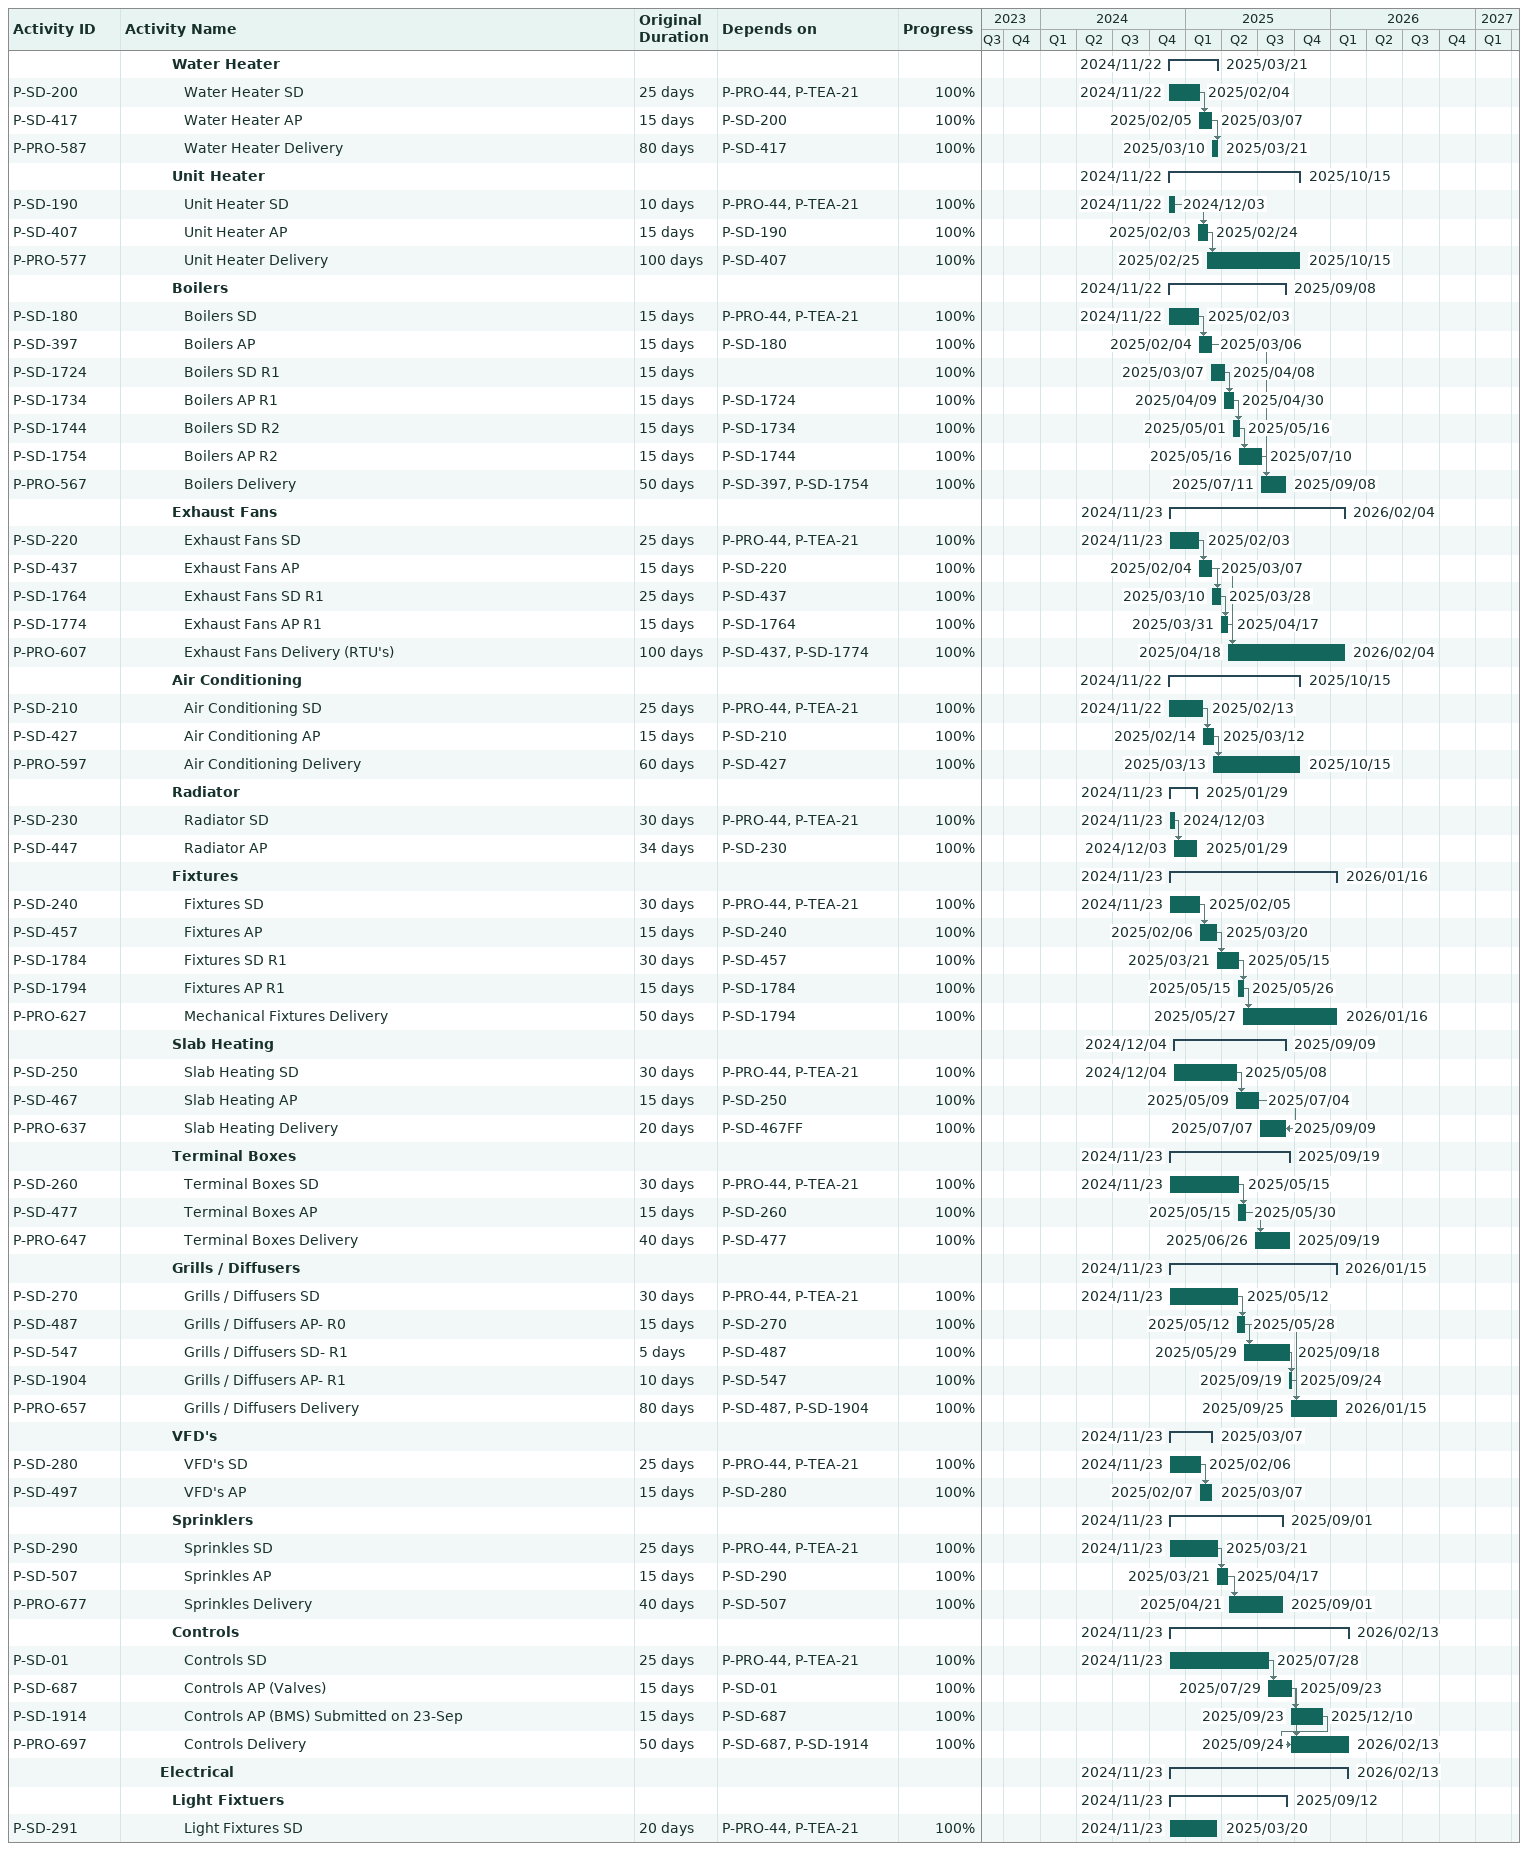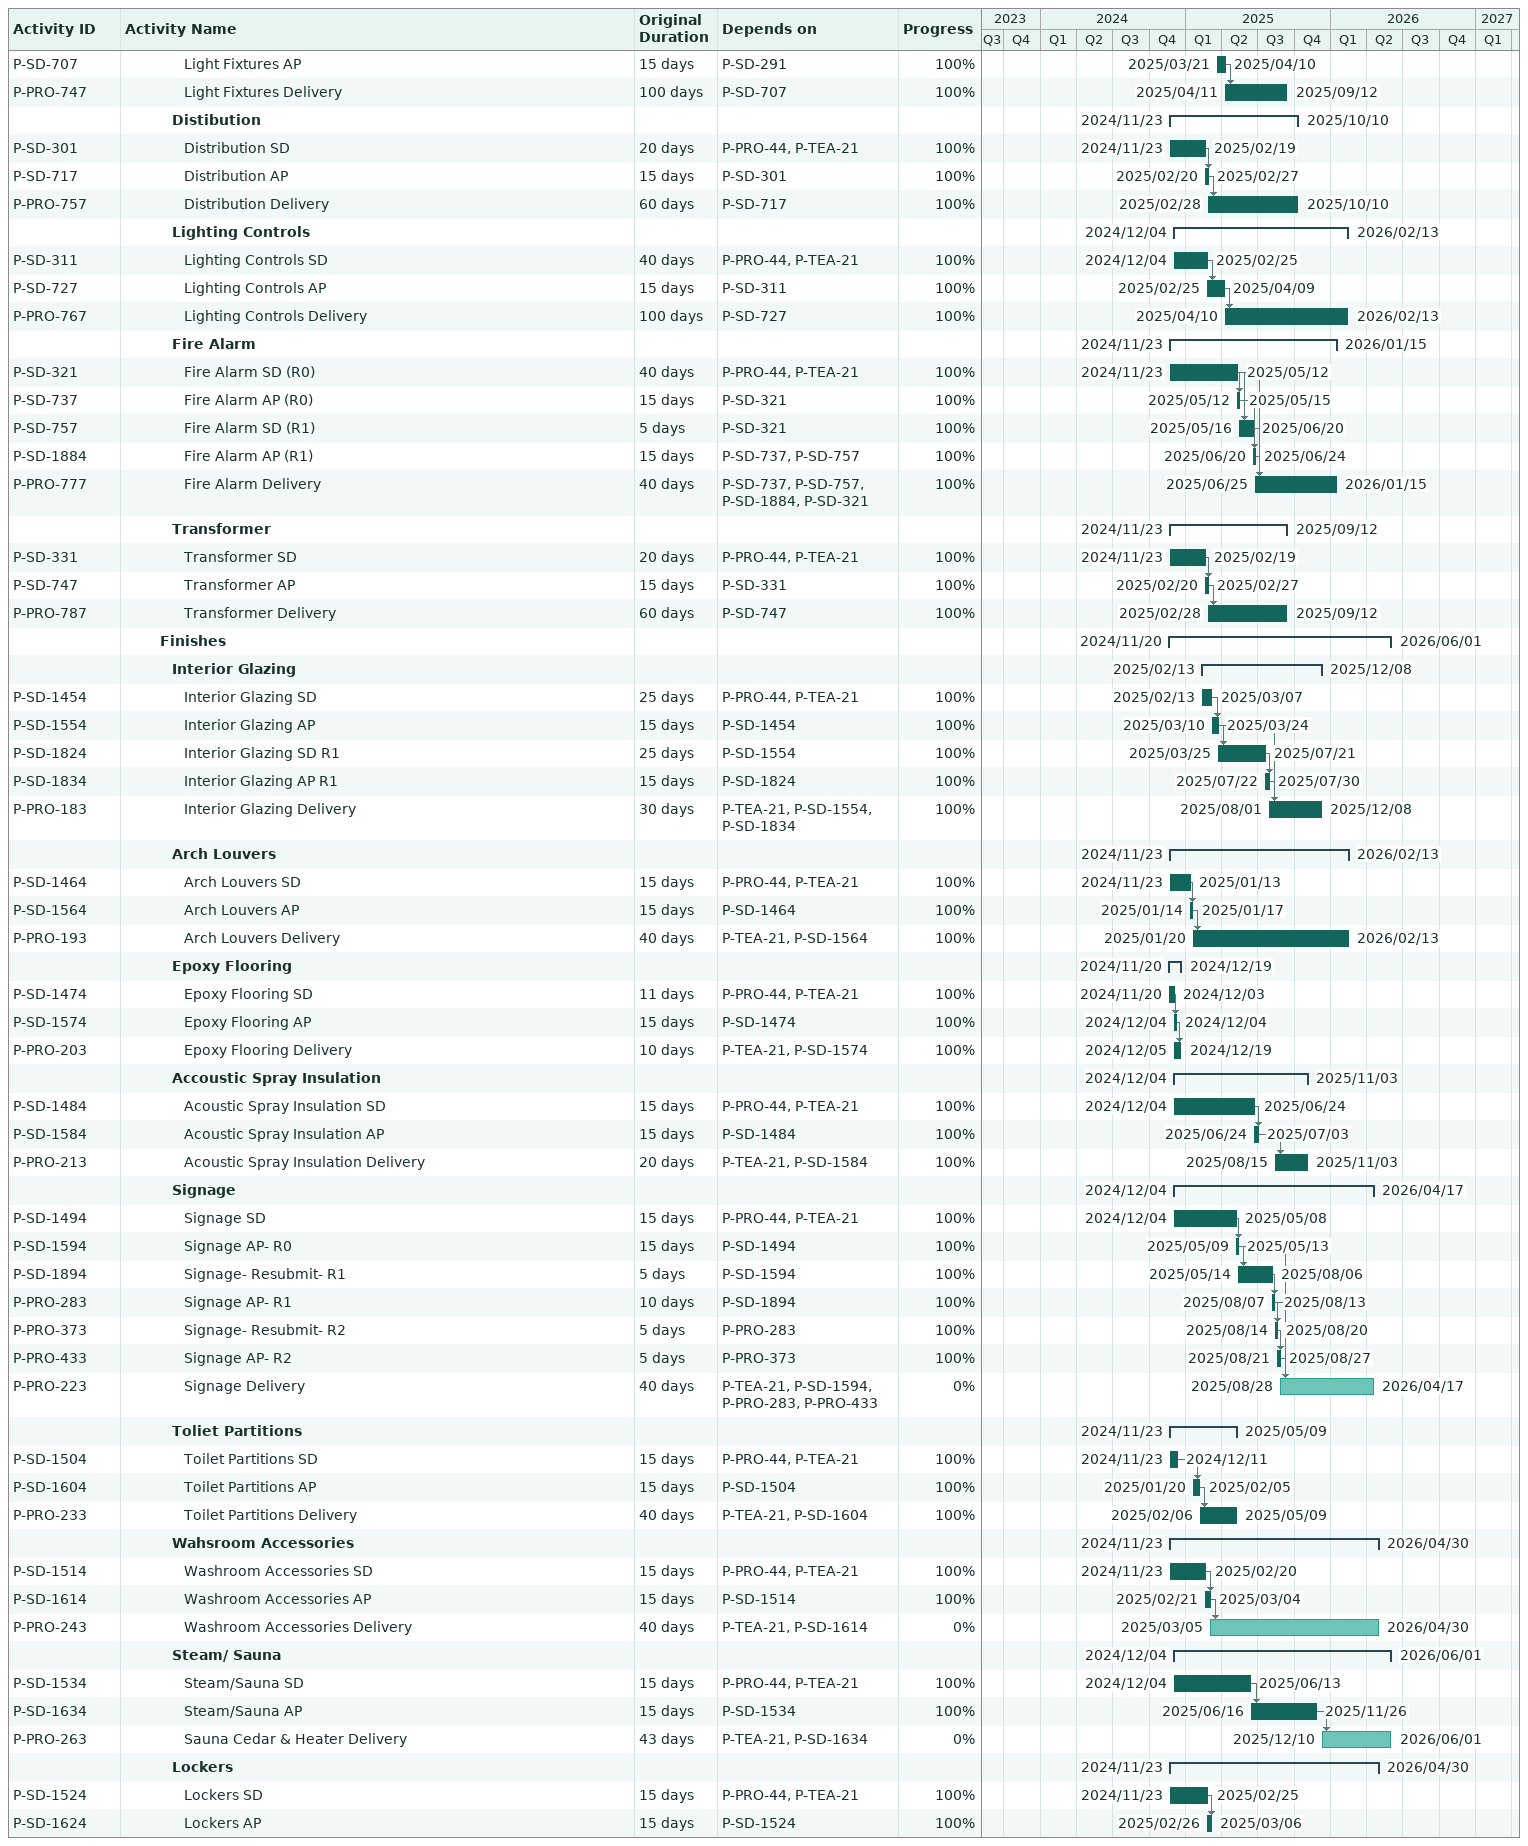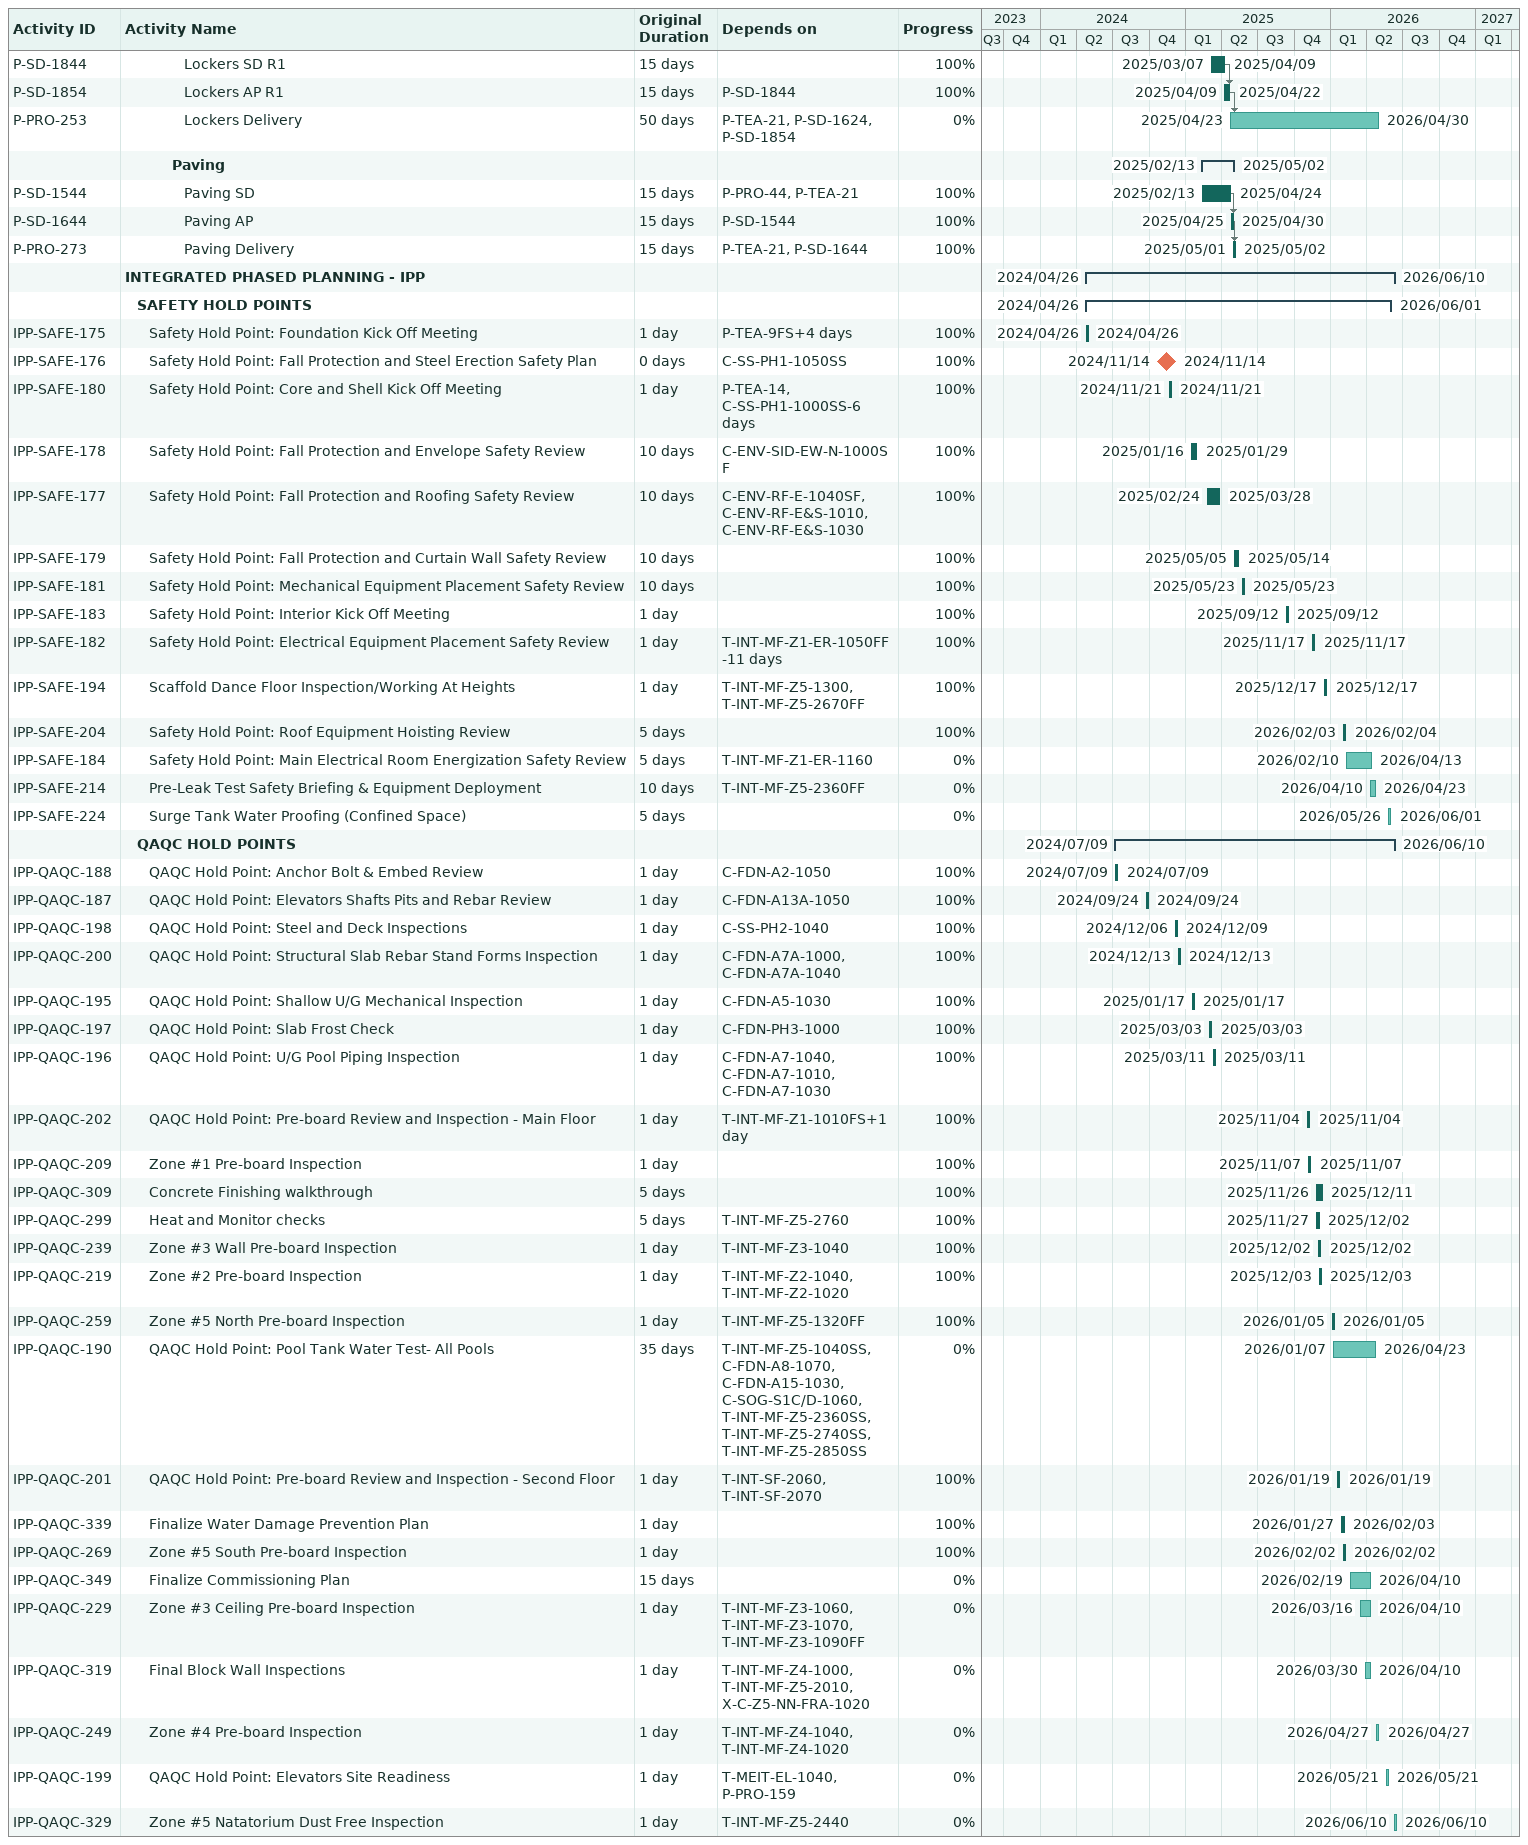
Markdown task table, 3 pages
| ID | Level | Task | Original duration | Start | Finish | Predecessors | % complete |
|---|---|---|---|---|---|---|---|
|  | 5 | **Water Heater** |  | 2024-11-22 | 2025-03-21 |  |  |
| P-SD-200 | 6 | Water Heater SD | 25d | 2024-11-22 | 2025-02-04 | P-PRO-44, P-TEA-21 | 100 |
| P-SD-417 | 6 | Water Heater AP | 15d | 2025-02-05 | 2025-03-07 | P-SD-200 | 100 |
| P-PRO-587 | 6 | Water Heater Delivery | 80d | 2025-03-10 | 2025-03-21 | P-SD-417 | 100 |
|  | 5 | **Unit Heater** |  | 2024-11-22 | 2025-10-15 |  |  |
| P-SD-190 | 6 | Unit Heater SD | 10d | 2024-11-22 | 2024-12-03 | P-PRO-44, P-TEA-21 | 100 |
| P-SD-407 | 6 | Unit Heater AP | 15d | 2025-02-03 | 2025-02-24 | P-SD-190 | 100 |
| P-PRO-577 | 6 | Unit Heater Delivery | 100d | 2025-02-25 | 2025-10-15 | P-SD-407 | 100 |
|  | 5 | **Boilers** |  | 2024-11-22 | 2025-09-08 |  |  |
| P-SD-180 | 6 | Boilers SD | 15d | 2024-11-22 | 2025-02-03 | P-PRO-44, P-TEA-21 | 100 |
| P-SD-397 | 6 | Boilers AP | 15d | 2025-02-04 | 2025-03-06 | P-SD-180 | 100 |
| P-SD-1724 | 6 | Boilers SD R1 | 15d | 2025-03-07 | 2025-04-08 |  | 100 |
| P-SD-1734 | 6 | Boilers AP R1 | 15d | 2025-04-09 | 2025-04-30 | P-SD-1724 | 100 |
| P-SD-1744 | 6 | Boilers SD R2 | 15d | 2025-05-01 | 2025-05-16 | P-SD-1734 | 100 |
| P-SD-1754 | 6 | Boilers AP R2 | 15d | 2025-05-16 | 2025-07-10 | P-SD-1744 | 100 |
| P-PRO-567 | 6 | Boilers Delivery | 50d | 2025-07-11 | 2025-09-08 | P-SD-397, P-SD-1754 | 100 |
|  | 5 | **Exhaust Fans** |  | 2024-11-23 | 2026-02-04 |  |  |
| P-SD-220 | 6 | Exhaust Fans SD | 25d | 2024-11-23 | 2025-02-03 | P-PRO-44, P-TEA-21 | 100 |
| P-SD-437 | 6 | Exhaust Fans AP | 15d | 2025-02-04 | 2025-03-07 | P-SD-220 | 100 |
| P-SD-1764 | 6 | Exhaust Fans SD R1 | 25d | 2025-03-10 | 2025-03-28 | P-SD-437 | 100 |
| P-SD-1774 | 6 | Exhaust Fans AP R1 | 15d | 2025-03-31 | 2025-04-17 | P-SD-1764 | 100 |
| P-PRO-607 | 6 | Exhaust Fans Delivery (RTU's) | 100d | 2025-04-18 | 2026-02-04 | P-SD-437, P-SD-1774 | 100 |
|  | 5 | **Air Conditioning** |  | 2024-11-22 | 2025-10-15 |  |  |
| P-SD-210 | 6 | Air Conditioning SD | 25d | 2024-11-22 | 2025-02-13 | P-PRO-44, P-TEA-21 | 100 |
| P-SD-427 | 6 | Air Conditioning AP | 15d | 2025-02-14 | 2025-03-12 | P-SD-210 | 100 |
| P-PRO-597 | 6 | Air Conditioning Delivery | 60d | 2025-03-13 | 2025-10-15 | P-SD-427 | 100 |
|  | 5 | **Radiator** |  | 2024-11-23 | 2025-01-29 |  |  |
| P-SD-230 | 6 | Radiator SD | 30d | 2024-11-23 | 2024-12-03 | P-PRO-44, P-TEA-21 | 100 |
| P-SD-447 | 6 | Radiator AP | 34d | 2024-12-03 | 2025-01-29 | P-SD-230 | 100 |
|  | 5 | **Fixtures** |  | 2024-11-23 | 2026-01-16 |  |  |
| P-SD-240 | 6 | Fixtures SD | 30d | 2024-11-23 | 2025-02-05 | P-PRO-44, P-TEA-21 | 100 |
| P-SD-457 | 6 | Fixtures AP | 15d | 2025-02-06 | 2025-03-20 | P-SD-240 | 100 |
| P-SD-1784 | 6 | Fixtures SD R1 | 30d | 2025-03-21 | 2025-05-15 | P-SD-457 | 100 |
| P-SD-1794 | 6 | Fixtures AP R1 | 15d | 2025-05-15 | 2025-05-26 | P-SD-1784 | 100 |
| P-PRO-627 | 6 | Mechanical Fixtures Delivery | 50d | 2025-05-27 | 2026-01-16 | P-SD-1794 | 100 |
|  | 5 | **Slab Heating** |  | 2024-12-04 | 2025-09-09 |  |  |
| P-SD-250 | 6 | Slab Heating SD | 30d | 2024-12-04 | 2025-05-08 | P-PRO-44, P-TEA-21 | 100 |
| P-SD-467 | 6 | Slab Heating AP | 15d | 2025-05-09 | 2025-07-04 | P-SD-250 | 100 |
| P-PRO-637 | 6 | Slab Heating Delivery | 20d | 2025-07-07 | 2025-09-09 | P-SD-467FF | 100 |
|  | 5 | **Terminal Boxes** |  | 2024-11-23 | 2025-09-19 |  |  |
| P-SD-260 | 6 | Terminal Boxes SD | 30d | 2024-11-23 | 2025-05-15 | P-PRO-44, P-TEA-21 | 100 |
| P-SD-477 | 6 | Terminal Boxes AP | 15d | 2025-05-15 | 2025-05-30 | P-SD-260 | 100 |
| P-PRO-647 | 6 | Terminal Boxes Delivery | 40d | 2025-06-26 | 2025-09-19 | P-SD-477 | 100 |
|  | 5 | **Grills / Diffusers** |  | 2024-11-23 | 2026-01-15 |  |  |
| P-SD-270 | 6 | Grills / Diffusers SD | 30d | 2024-11-23 | 2025-05-12 | P-PRO-44, P-TEA-21 | 100 |
| P-SD-487 | 6 | Grills / Diffusers AP- R0 | 15d | 2025-05-12 | 2025-05-28 | P-SD-270 | 100 |
| P-SD-547 | 6 | Grills / Diffusers SD- R1 | 5d | 2025-05-29 | 2025-09-18 | P-SD-487 | 100 |
| P-SD-1904 | 6 | Grills / Diffusers AP- R1 | 10d | 2025-09-19 | 2025-09-24 | P-SD-547 | 100 |
| P-PRO-657 | 6 | Grills / Diffusers Delivery | 80d | 2025-09-25 | 2026-01-15 | P-SD-487, P-SD-1904 | 100 |
|  | 5 | **VFD's** |  | 2024-11-23 | 2025-03-07 |  |  |
| P-SD-280 | 6 | VFD's SD | 25d | 2024-11-23 | 2025-02-06 | P-PRO-44, P-TEA-21 | 100 |
| P-SD-497 | 6 | VFD's AP | 15d | 2025-02-07 | 2025-03-07 | P-SD-280 | 100 |
|  | 5 | **Sprinklers** |  | 2024-11-23 | 2025-09-01 |  |  |
| P-SD-290 | 6 | Sprinkles SD | 25d | 2024-11-23 | 2025-03-21 | P-PRO-44, P-TEA-21 | 100 |
| P-SD-507 | 6 | Sprinkles AP | 15d | 2025-03-21 | 2025-04-17 | P-SD-290 | 100 |
| P-PRO-677 | 6 | Sprinkles Delivery | 40d | 2025-04-21 | 2025-09-01 | P-SD-507 | 100 |
|  | 5 | **Controls** |  | 2024-11-23 | 2026-02-13 |  |  |
| P-SD-01 | 6 | Controls SD | 25d | 2024-11-23 | 2025-07-28 | P-PRO-44, P-TEA-21 | 100 |
| P-SD-687 | 6 | Controls AP (Valves) | 15d | 2025-07-29 | 2025-09-23 | P-SD-01 | 100 |
| P-SD-1914 | 6 | Controls AP (BMS) Submitted on 23-Sep | 15d | 2025-09-23 | 2025-12-10 | P-SD-687 | 100 |
| P-PRO-697 | 6 | Controls Delivery | 50d | 2025-09-24 | 2026-02-13 | P-SD-687, P-SD-1914 | 100 |
|  | 4 | **Electrical** |  | 2024-11-23 | 2026-02-13 |  |  |
|  | 5 | **Light Fixtuers** |  | 2024-11-23 | 2025-09-12 |  |  |
| P-SD-291 | 6 | Light Fixtures SD | 20d | 2024-11-23 | 2025-03-20 | P-PRO-44, P-TEA-21 | 100 |
| P-SD-707 | 6 | Light Fixtures AP | 15d | 2025-03-21 | 2025-04-10 | P-SD-291 | 100 |
| P-PRO-747 | 6 | Light Fixtures Delivery | 100d | 2025-04-11 | 2025-09-12 | P-SD-707 | 100 |
|  | 5 | **Distibution** |  | 2024-11-23 | 2025-10-10 |  |  |
| P-SD-301 | 6 | Distribution SD | 20d | 2024-11-23 | 2025-02-19 | P-PRO-44, P-TEA-21 | 100 |
| P-SD-717 | 6 | Distribution AP | 15d | 2025-02-20 | 2025-02-27 | P-SD-301 | 100 |
| P-PRO-757 | 6 | Distribution Delivery | 60d | 2025-02-28 | 2025-10-10 | P-SD-717 | 100 |
|  | 5 | **Lighting Controls** |  | 2024-12-04 | 2026-02-13 |  |  |
| P-SD-311 | 6 | Lighting Controls SD | 40d | 2024-12-04 | 2025-02-25 | P-PRO-44, P-TEA-21 | 100 |
| P-SD-727 | 6 | Lighting Controls AP | 15d | 2025-02-25 | 2025-04-09 | P-SD-311 | 100 |
| P-PRO-767 | 6 | Lighting Controls Delivery | 100d | 2025-04-10 | 2026-02-13 | P-SD-727 | 100 |
|  | 5 | **Fire Alarm** |  | 2024-11-23 | 2026-01-15 |  |  |
| P-SD-321 | 6 | Fire Alarm SD (R0) | 40d | 2024-11-23 | 2025-05-12 | P-PRO-44, P-TEA-21 | 100 |
| P-SD-737 | 6 | Fire Alarm AP (R0) | 15d | 2025-05-12 | 2025-05-15 | P-SD-321 | 100 |
| P-SD-757 | 6 | Fire Alarm SD (R1) | 5d | 2025-05-16 | 2025-06-20 | P-SD-321 | 100 |
| P-SD-1884 | 6 | Fire Alarm AP (R1) | 15d | 2025-06-20 | 2025-06-24 | P-SD-737, P-SD-757 | 100 |
| P-PRO-777 | 6 | Fire Alarm Delivery | 40d | 2025-06-25 | 2026-01-15 | P-SD-737, P-SD-757, P-SD-1884, P-SD-321 | 100 |
|  | 5 | **Transformer** |  | 2024-11-23 | 2025-09-12 |  |  |
| P-SD-331 | 6 | Transformer SD | 20d | 2024-11-23 | 2025-02-19 | P-PRO-44, P-TEA-21 | 100 |
| P-SD-747 | 6 | Transformer AP | 15d | 2025-02-20 | 2025-02-27 | P-SD-331 | 100 |
| P-PRO-787 | 6 | Transformer Delivery | 60d | 2025-02-28 | 2025-09-12 | P-SD-747 | 100 |
|  | 4 | **Finishes** |  | 2024-11-20 | 2026-06-01 |  |  |
|  | 5 | **Interior Glazing** |  | 2025-02-13 | 2025-12-08 |  |  |
| P-SD-1454 | 6 | Interior Glazing SD | 25d | 2025-02-13 | 2025-03-07 | P-PRO-44, P-TEA-21 | 100 |
| P-SD-1554 | 6 | Interior Glazing AP | 15d | 2025-03-10 | 2025-03-24 | P-SD-1454 | 100 |
| P-SD-1824 | 6 | Interior Glazing SD R1 | 25d | 2025-03-25 | 2025-07-21 | P-SD-1554 | 100 |
| P-SD-1834 | 6 | Interior Glazing AP R1 | 15d | 2025-07-22 | 2025-07-30 | P-SD-1824 | 100 |
| P-PRO-183 | 6 | Interior Glazing Delivery | 30d | 2025-08-01 | 2025-12-08 | P-TEA-21, P-SD-1554, P-SD-1834 | 100 |
|  | 5 | **Arch Louvers** |  | 2024-11-23 | 2026-02-13 |  |  |
| P-SD-1464 | 6 | Arch Louvers SD | 15d | 2024-11-23 | 2025-01-13 | P-PRO-44, P-TEA-21 | 100 |
| P-SD-1564 | 6 | Arch Louvers AP | 15d | 2025-01-14 | 2025-01-17 | P-SD-1464 | 100 |
| P-PRO-193 | 6 | Arch Louvers Delivery | 40d | 2025-01-20 | 2026-02-13 | P-TEA-21, P-SD-1564 | 100 |
|  | 5 | **Epoxy Flooring** |  | 2024-11-20 | 2024-12-19 |  |  |
| P-SD-1474 | 6 | Epoxy Flooring SD | 11d | 2024-11-20 | 2024-12-03 | P-PRO-44, P-TEA-21 | 100 |
| P-SD-1574 | 6 | Epoxy Flooring AP | 15d | 2024-12-04 | 2024-12-04 | P-SD-1474 | 100 |
| P-PRO-203 | 6 | Epoxy Flooring Delivery | 10d | 2024-12-05 | 2024-12-19 | P-TEA-21, P-SD-1574 | 100 |
|  | 5 | **Accoustic Spray Insulation** |  | 2024-12-04 | 2025-11-03 |  |  |
| P-SD-1484 | 6 | Acoustic Spray Insulation SD | 15d | 2024-12-04 | 2025-06-24 | P-PRO-44, P-TEA-21 | 100 |
| P-SD-1584 | 6 | Acoustic Spray Insulation AP | 15d | 2025-06-24 | 2025-07-03 | P-SD-1484 | 100 |
| P-PRO-213 | 6 | Acoustic Spray Insulation Delivery | 20d | 2025-08-15 | 2025-11-03 | P-TEA-21, P-SD-1584 | 100 |
|  | 5 | **Signage** |  | 2024-12-04 | 2026-04-17 |  |  |
| P-SD-1494 | 6 | Signage SD | 15d | 2024-12-04 | 2025-05-08 | P-PRO-44, P-TEA-21 | 100 |
| P-SD-1594 | 6 | Signage AP- R0 | 15d | 2025-05-09 | 2025-05-13 | P-SD-1494 | 100 |
| P-SD-1894 | 6 | Signage- Resubmit- R1 | 5d | 2025-05-14 | 2025-08-06 | P-SD-1594 | 100 |
| P-PRO-283 | 6 | Signage AP- R1 | 10d | 2025-08-07 | 2025-08-13 | P-SD-1894 | 100 |
| P-PRO-373 | 6 | Signage- Resubmit- R2 | 5d | 2025-08-14 | 2025-08-20 | P-PRO-283 | 100 |
| P-PRO-433 | 6 | Signage AP- R2 | 5d | 2025-08-21 | 2025-08-27 | P-PRO-373 | 100 |
| P-PRO-223 | 6 | Signage Delivery | 40d | 2025-08-28 | 2026-04-17 | P-TEA-21, P-SD-1594, P-PRO-283, P-PRO-433 | 0 |
|  | 5 | **Toliet Partitions** |  | 2024-11-23 | 2025-05-09 |  |  |
| P-SD-1504 | 6 | Toilet Partitions SD | 15d | 2024-11-23 | 2024-12-11 | P-PRO-44, P-TEA-21 | 100 |
| P-SD-1604 | 6 | Toilet Partitions AP | 15d | 2025-01-20 | 2025-02-05 | P-SD-1504 | 100 |
| P-PRO-233 | 6 | Toilet Partitions Delivery | 40d | 2025-02-06 | 2025-05-09 | P-TEA-21, P-SD-1604 | 100 |
|  | 5 | **Wahsroom Accessories** |  | 2024-11-23 | 2026-04-30 |  |  |
| P-SD-1514 | 6 | Washroom Accessories SD | 15d | 2024-11-23 | 2025-02-20 | P-PRO-44, P-TEA-21 | 100 |
| P-SD-1614 | 6 | Washroom Accessories AP | 15d | 2025-02-21 | 2025-03-04 | P-SD-1514 | 100 |
| P-PRO-243 | 6 | Washroom Accessories Delivery | 40d | 2025-03-05 | 2026-04-30 | P-TEA-21, P-SD-1614 | 0 |
|  | 5 | **Steam/ Sauna** |  | 2024-12-04 | 2026-06-01 |  |  |
| P-SD-1534 | 6 | Steam/Sauna SD | 15d | 2024-12-04 | 2025-06-13 | P-PRO-44, P-TEA-21 | 100 |
| P-SD-1634 | 6 | Steam/Sauna AP | 15d | 2025-06-16 | 2025-11-26 | P-SD-1534 | 100 |
| P-PRO-263 | 6 | Sauna Cedar & Heater Delivery | 43d | 2025-12-10 | 2026-06-01 | P-TEA-21, P-SD-1634 | 0 |
|  | 5 | **Lockers** |  | 2024-11-23 | 2026-04-30 |  |  |
| P-SD-1524 | 6 | Lockers SD | 15d | 2024-11-23 | 2025-02-25 | P-PRO-44, P-TEA-21 | 100 |
| P-SD-1624 | 6 | Lockers AP | 15d | 2025-02-26 | 2025-03-06 | P-SD-1524 | 100 |
| P-SD-1844 | 6 | Lockers SD R1 | 15d | 2025-03-07 | 2025-04-09 |  | 100 |
| P-SD-1854 | 6 | Lockers AP R1 | 15d | 2025-04-09 | 2025-04-22 | P-SD-1844 | 100 |
| P-PRO-253 | 6 | Lockers Delivery | 50d | 2025-04-23 | 2026-04-30 | P-TEA-21, P-SD-1624, P-SD-1854 | 0 |
|  | 5 | **Paving** |  | 2025-02-13 | 2025-05-02 |  |  |
| P-SD-1544 | 6 | Paving SD | 15d | 2025-02-13 | 2025-04-24 | P-PRO-44, P-TEA-21 | 100 |
| P-SD-1644 | 6 | Paving AP | 15d | 2025-04-25 | 2025-04-30 | P-SD-1544 | 100 |
| P-PRO-273 | 6 | Paving Delivery | 15d | 2025-05-01 | 2025-05-02 | P-TEA-21, P-SD-1644 | 100 |
|  | 1 | **INTEGRATED PHASED PLANNING - IPP** |  | 2024-04-26 | 2026-06-10 |  |  |
|  | 2 | **SAFETY HOLD POINTS** |  | 2024-04-26 | 2026-06-01 |  |  |
| IPP-SAFE-175 | 3 | Safety Hold Point: Foundation Kick Off Meeting | 1d | 2024-04-26 | 2024-04-26 | P-TEA-9FS+4d | 100 |
| IPP-SAFE-176 | 3 | Safety Hold Point: Fall Protection and Steel Erection Safety Plan | 0d | 2024-11-14 | 2024-11-14 | C-SS-PH1-1050SS | 100 |
| IPP-SAFE-180 | 3 | Safety Hold Point: Core and Shell Kick Off Meeting | 1d | 2024-11-21 | 2024-11-21 | P-TEA-14, C-SS-PH1-1000SS-6d | 100 |
| IPP-SAFE-178 | 3 | Safety Hold Point: Fall Protection and Envelope Safety Review | 10d | 2025-01-16 | 2025-01-29 | C-ENV-SID-EW-N-1000SF | 100 |
| IPP-SAFE-177 | 3 | Safety Hold Point: Fall Protection and Roofing Safety Review | 10d | 2025-02-24 | 2025-03-28 | C-ENV-RF-E-1040SF, C-ENV-RF-E&S-1010, C-ENV-RF-E&S-1030 | 100 |
| IPP-SAFE-179 | 3 | Safety Hold Point: Fall Protection and Curtain Wall Safety Review | 10d | 2025-05-05 | 2025-05-14 |  | 100 |
| IPP-SAFE-181 | 3 | Safety Hold Point: Mechanical Equipment Placement Safety Review | 10d | 2025-05-23 | 2025-05-23 |  | 100 |
| IPP-SAFE-183 | 3 | Safety Hold Point: Interior Kick Off Meeting | 1d | 2025-09-12 | 2025-09-12 |  | 100 |
| IPP-SAFE-182 | 3 | Safety Hold Point: Electrical Equipment Placement Safety Review | 1d | 2025-11-17 | 2025-11-17 | T-INT-MF-Z1-ER-1050FF-11d | 100 |
| IPP-SAFE-194 | 3 | Scaffold Dance Floor Inspection/Working At Heights | 1d | 2025-12-17 | 2025-12-17 | T-INT-MF-Z5-1300, T-INT-MF-Z5-2670FF | 100 |
| IPP-SAFE-204 | 3 | Safety Hold Point: Roof Equipment Hoisting Review | 5d | 2026-02-03 | 2026-02-04 |  | 100 |
| IPP-SAFE-184 | 3 | Safety Hold Point: Main Electrical Room Energization Safety Review | 5d | 2026-02-10 | 2026-04-13 | T-INT-MF-Z1-ER-1160 | 0 |
| IPP-SAFE-214 | 3 | Pre-Leak Test Safety Briefing & Equipment Deployment | 10d | 2026-04-10 | 2026-04-23 | T-INT-MF-Z5-2360FF | 0 |
| IPP-SAFE-224 | 3 | Surge Tank Water Proofing (Confined Space) | 5d | 2026-05-26 | 2026-06-01 |  | 0 |
|  | 2 | **QAQC HOLD POINTS** |  | 2024-07-09 | 2026-06-10 |  |  |
| IPP-QAQC-188 | 3 | QAQC Hold Point: Anchor Bolt & Embed Review | 1d | 2024-07-09 | 2024-07-09 | C-FDN-A2-1050 | 100 |
| IPP-QAQC-187 | 3 | QAQC Hold Point: Elevators Shafts Pits and Rebar Review | 1d | 2024-09-24 | 2024-09-24 | C-FDN-A13A-1050 | 100 |
| IPP-QAQC-198 | 3 | QAQC Hold Point: Steel and Deck Inspections | 1d | 2024-12-06 | 2024-12-09 | C-SS-PH2-1040 | 100 |
| IPP-QAQC-200 | 3 | QAQC Hold Point: Structural Slab Rebar Stand Forms Inspection | 1d | 2024-12-13 | 2024-12-13 | C-FDN-A7A-1000, C-FDN-A7A-1040 | 100 |
| IPP-QAQC-195 | 3 | QAQC Hold Point: Shallow U/G Mechanical Inspection | 1d | 2025-01-17 | 2025-01-17 | C-FDN-A5-1030 | 100 |
| IPP-QAQC-197 | 3 | QAQC Hold Point: Slab Frost Check | 1d | 2025-03-03 | 2025-03-03 | C-FDN-PH3-1000 | 100 |
| IPP-QAQC-196 | 3 | QAQC Hold Point: U/G Pool Piping Inspection | 1d | 2025-03-11 | 2025-03-11 | C-FDN-A7-1040, C-FDN-A7-1010, C-FDN-A7-1030 | 100 |
| IPP-QAQC-202 | 3 | QAQC Hold Point: Pre-board Review and Inspection - Main Floor | 1d | 2025-11-04 | 2025-11-04 | T-INT-MF-Z1-1010FS+1d | 100 |
| IPP-QAQC-209 | 3 | Zone #1 Pre-board Inspection | 1d | 2025-11-07 | 2025-11-07 |  | 100 |
| IPP-QAQC-309 | 3 | Concrete Finishing walkthrough | 5d | 2025-11-26 | 2025-12-11 |  | 100 |
| IPP-QAQC-299 | 3 | Heat and Monitor checks | 5d | 2025-11-27 | 2025-12-02 | T-INT-MF-Z5-2760 | 100 |
| IPP-QAQC-239 | 3 | Zone #3 Wall Pre-board Inspection | 1d | 2025-12-02 | 2025-12-02 | T-INT-MF-Z3-1040 | 100 |
| IPP-QAQC-219 | 3 | Zone #2 Pre-board Inspection | 1d | 2025-12-03 | 2025-12-03 | T-INT-MF-Z2-1040, T-INT-MF-Z2-1020 | 100 |
| IPP-QAQC-259 | 3 | Zone #5 North Pre-board Inspection | 1d | 2026-01-05 | 2026-01-05 | T-INT-MF-Z5-1320FF | 100 |
| IPP-QAQC-190 | 3 | QAQC Hold Point: Pool Tank Water Test- All Pools | 35d | 2026-01-07 | 2026-04-23 | T-INT-MF-Z5-1040SS, C-FDN-A8-1070, C-FDN-A15-1030, C-SOG-S1C/D-1060, T-INT-MF-Z5-2360SS, T-INT-MF-Z5-2740SS, T-INT-MF-Z5-2850SS | 0 |
| IPP-QAQC-201 | 3 | QAQC Hold Point: Pre-board Review and Inspection - Second Floor | 1d | 2026-01-19 | 2026-01-19 | T-INT-SF-2060, T-INT-SF-2070 | 100 |
| IPP-QAQC-339 | 3 | Finalize Water Damage Prevention Plan | 1d | 2026-01-27 | 2026-02-03 |  | 100 |
| IPP-QAQC-269 | 3 | Zone #5 South Pre-board Inspection | 1d | 2026-02-02 | 2026-02-02 |  | 100 |
| IPP-QAQC-349 | 3 | Finalize Commissioning Plan | 15d | 2026-02-19 | 2026-04-10 |  | 0 |
| IPP-QAQC-229 | 3 | Zone #3 Ceiling Pre-board Inspection | 1d | 2026-03-16 | 2026-04-10 | T-INT-MF-Z3-1060, T-INT-MF-Z3-1070, T-INT-MF-Z3-1090FF | 0 |
| IPP-QAQC-319 | 3 | Final Block Wall Inspections | 1d | 2026-03-30 | 2026-04-10 | T-INT-MF-Z4-1000, T-INT-MF-Z5-2010, X-C-Z5-NN-FRA-1020 | 0 |
| IPP-QAQC-249 | 3 | Zone #4 Pre-board Inspection | 1d | 2026-04-27 | 2026-04-27 | T-INT-MF-Z4-1040, T-INT-MF-Z4-1020 | 0 |
| IPP-QAQC-199 | 3 | QAQC Hold Point: Elevators Site Readiness | 1d | 2026-05-21 | 2026-05-21 | T-MEIT-EL-1040, P-PRO-159 | 0 |
| IPP-QAQC-329 | 3 | Zone #5 Natatorium Dust Free Inspection | 1d | 2026-06-10 | 2026-06-10 | T-INT-MF-Z5-2440 | 0 |
